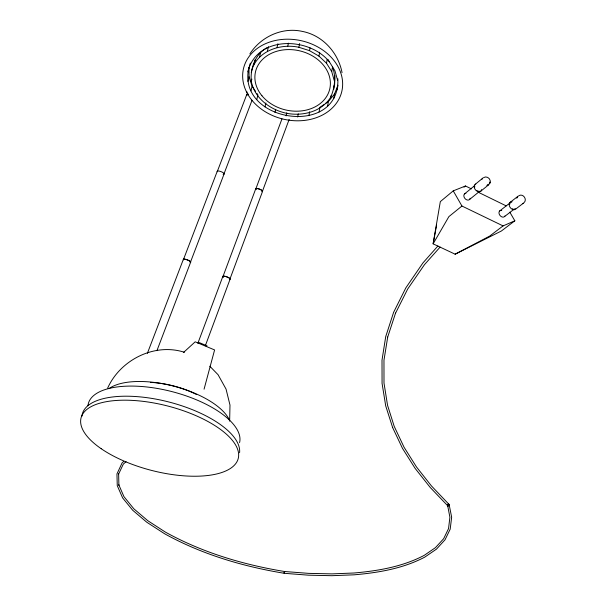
<?xml version="1.0" encoding="UTF-8"?>
<svg xmlns="http://www.w3.org/2000/svg" width="606" height="606" viewBox="0 0 606 606"><rect width="100%" height="100%" fill="white"/><g stroke="black" fill="none" stroke-linecap="round" stroke-linejoin="round"><path stroke-width="0.91" d="M229.644 421.147L229.985 405.058L226.046 389.09L218.077 374.728L209.79 366.206M490.019 182.648C491.413 179.065 486.815 175.429 483.626 177.588M126.071 461.681L123.321 464.098L118.496 474.324L118.632 473.862L118.897 485.262L118.814 484.83L123.95 496.647L133.812 508.782L147.796 520.705L165.233 532.007C202.116 552.505 243.059 564.671 284.547 571.503L308.681 573.367L331.967 573.882L353.965 573.003C378.129 570.897 402.649 566.739 424.321 555.301L435.426 547.657L443.653 538.704L448.546 528.599L449.894 517.221L447.486 504.677M448.054 504.207C450.637 503.647 447.842 507.737 447.546 505.048M267.064 47.654C255.224 54.161 250.096 68.455 251.285 81.401C254.641 98.384 270.367 109.875 286.593 113.299C302.652 116.375 321.468 111.86 330.626 97.369C334.656 88.196 336.141 77.28 332.777 67.751M333.792 89.203L334.61 84.507L334.989 75.712M247.907 81.439L249.043 76.773L249.013 67.221C235.393 121.995 340.117 138.319 337.86 78.795M123.601 461.522L122.086 462.931L116.95 473.93L117.261 485.671L122.647 497.927L132.706 510.267L146.781 522.236L164.529 533.712C201.54 554.232 242.62 566.436 284.244 573.284L284.691 571.822M449.19 504.859L451.652 517.213L450.19 529.167L445.039 539.772L436.471 549.127L424.783 557.119C403.005 568.572 378.371 572.723 354.109 574.821L331.808 575.7L308.469 575.177L284.297 573.299L284.312 572.708M437.933 245.983L422.927 262.936L405.853 287.842L393.635 312.272L385.727 336.595L382.007 360.138L382.068 383.356L385.711 405.884L392.665 427.631M387.711 337.004L383.969 360.191L383.999 383.06L387.545 405.27L394.18 426.291L404.058 447.236L416.489 466.953L431.411 485.898L448.94 504.313L448.546 505.821L447.728 505.79L430.215 487.451L415.087 468.332L402.498 448.387L392.559 427.412M284.267 572.996C285.07 569.754 283.472 573.761 284.578 572.92M337.163 89.885L337.83 85.969M333.724 98.71L334.535 94.006L337.966 85.188M327.551 106.255L328.384 101.535L334.535 94.006M330.626 97.369L330.899 95.801M334.171 80.393L331.702 71.538L332.535 66.865M319.082 112.027L319.938 107.307L323.778 104.686M331.702 71.538L326.513 63.244L327.225 59.358M436.593 225.182L433.123 243.847L455.129 254.194L501.367 231.015L514.835 220.811L509.835 212.176M308.893 115.685L309.643 111.754M326.513 63.244L318.945 56.108L319.68 52.237M284.335 572.587L284.578 571.541M297.66 117.003L298.288 113.852M318.945 56.108L309.499 50.654L310.052 47.866M251.263 72.561C255.353 51.586 279.881 43.094 298.849 47.276L299.629 43.571M286.108 115.905L286.767 112.761M274.98 112.466L275.662 109.322M287.759 46.23L288.433 43.147M264.996 106.891L265.882 102.982M277.018 47.594L277.896 43.738M256.808 99.543L257.898 94.854L256.929 93.415M267.397 51.252L268.481 46.624M250.967 90.87L252.088 86.196L249.043 76.773M259.573 56.926L260.686 52.29M251.285 81.401L251.854 79.068M254.081 64.206L255.209 59.562M284.358 572.943L284.365 572.897M204.07 389.188L214.6 349.942L195.193 341.814L183.413 352.578M480.816 191.163L488.739 184.747L489.981 182.747M489.746 183.482L490.224 182.005M387.62 337.277L395.559 313.052M249.286 66.402L250.384 63.115M247.869 71.872C256.436 35.459 309.03 36.519 329.331 61.774M516.774 198.2L518.032 196.223L509.972 202.495M262.451 191.254L289.168 119.397M262.572 191.299L230.007 278.889A3.719 0.856 20.1 0 0 225.614 276.495A3.719 0.856 20.1 0 0 223.462 277.078M205.29 345.852L230.166 278.949M197.867 343.291L222.841 276.412M223 276.472L255.694 188.913M255.808 188.951L281.964 118.897M224.023 173.793L251.922 100.596M224.137 173.831L190.557 261.943A3.765 0.864 20.5 0 0 186.481 259.618A3.765 0.864 20.5 0 0 183.626 259.785M156.916 350.692L190.716 261.997M147.364 353.359L183.323 259.444M183.482 259.497L217.19 171.422M217.312 171.46L246.665 94.778M333.664 86.953L334.61 84.507M395.468 313.325L407.702 289.001L424.465 264.678L440.115 247.074M198.548 343.587L199.147 342.557L207.063 345.875M107.686 388.037C120.359 359.828 154.538 342.617 184.398 352.268M249.854 53.934C260.747 36.868 282.048 26.914 302.144 31.368C322.536 35.178 338.239 52.616 342.049 72.614M481.899 179.3L482.914 178.035L475.036 184.497M471.415 188.883L465.476 185.981L453.243 190.867L440.327 201.616L433.123 243.847L448.894 216.607L461.946 206.032L503.063 225.902L514.835 220.811M464.037 187.171L465.476 185.981M464.575 193.89L474.725 185.565M469.476 199.541L479.672 191.276M486.883 185.436L488.322 184.269M499.67 210.971L510.797 202.313M504.518 216.569L514.214 209.115M503.063 225.902L489.648 236.12L455.129 254.194M325.308 103.634L328.384 101.535M487.33 185.565L488.027 185.194M518.721 195.776C523.023 192.958 527.826 199.685 523.789 202.874L515.691 209.093A4.371 3.144 52 0 1 509.888 207.04A4.371 3.144 52 0 1 511.494 201.851M522.395 203.684L523.099 203.328M448.251 504.109L448.811 504.169M298.849 47.276L309.499 50.654M478.202 192.2L506.199 205.888M447.728 505.79L447.41 505.169M252.088 86.196L255.482 91.248M327.838 59.335L334.936 70.766L337.595 80.356M453.243 190.867L461.946 206.032M481.611 189.633A4.416 3.204 50.7 0 1 475.952 190.413A4.416 3.204 50.7 0 1 475.748 184.05M479.058 191.231A3.78 2.742 50.7 0 1 478.248 191.163M477.407 190.867A3.78 2.742 50.7 0 1 476.611 190.36M474.74 187.118A3.78 2.742 50.7 0 1 474.771 186.284M247.93 94.028A3.931 2.015 33.6 0 1 246.801 91.362M150.379 382.378A64.471 34.504 14.2 0 1 196.632 394.574M504.942 215.986A3.712 2.689 52 0 1 501.351 216.637A3.712 2.689 52 0 1 498.988 212.539A3.712 2.689 52 0 1 501.76 210.479M470.158 198.238A3.742 2.735 50.7 0 1 467.052 199.95A3.742 2.735 50.7 0 1 463.901 196.314A3.742 2.735 50.7 0 1 465.916 193.344M511.388 201.927A3.75 2.689 52 0 1 512.108 201.76M513.184 209.115A3.742 2.689 52 0 1 512.365 208.82M509.737 204.275A3.742 2.689 52 0 1 509.964 203.548M515.282 208.623A3.742 2.689 52 0 1 514.699 209.009M108.974 388.658A65.834 27.868 14.6 0 1 174.119 386.234A65.834 27.868 14.6 0 1 229.477 420.178M81.939 416.201A81.037 33.322 14.5 0 1 164.362 400.884A81.037 33.322 14.5 0 1 239.575 452.758M87.961 405.679A78.098 32.603 14.5 0 1 169.483 390.991A78.098 32.603 14.5 0 1 239.567 442.638M183.466 259.739A3.931 0.901 20.5 0 1 187.421 259.906A3.931 0.901 20.5 0 1 190.254 262.322M190.451 262.148A3.765 0.864 20.5 0 1 190.117 262.254M223.667 174.233A3.697 1.068 20.9 0 1 223.114 174.278M217.312 171.756A3.697 1.068 20.9 0 1 220.667 171.49A3.697 1.068 20.9 0 1 224.015 174.081M247.074 95.551A3.515 1.189 21.3 0 1 248.369 94.263M223.326 277.056A3.886 0.894 20.1 0 1 224.159 276.147A3.886 0.894 20.1 0 1 228.871 277.775A3.886 0.894 20.1 0 1 229.659 279.245M229.879 279.078A3.719 0.856 20.1 0 1 229.522 279.177M256.111 189.617A3.651 1.053 20.5 0 1 256.989 188.504A3.651 1.053 20.5 0 1 261.413 190.042A3.651 1.053 20.5 0 1 262.065 191.678M255.899 189.261A3.53 1.015 20.5 0 1 259.648 189.216A3.53 1.015 20.5 0 1 261.959 191.625M101.187 448.705A81.159 33.194 14.5 0 0 234.946 464.582A81.159 33.194 14.5 0 0 142.902 401.323A81.159 33.194 14.5 0 0 101.187 448.705M251.876 100.187A50.472 40.231 13 0 0 338.11 100.611A50.472 40.231 13 0 0 287.979 39.193A50.472 40.231 13 0 0 251.876 100.187M261.959 95.763A38.102 30.368 13 0 0 327.035 95.816A38.102 30.368 13 0 0 288.91 49.578A38.102 30.368 13 0 0 261.959 95.763"/></g></svg>
